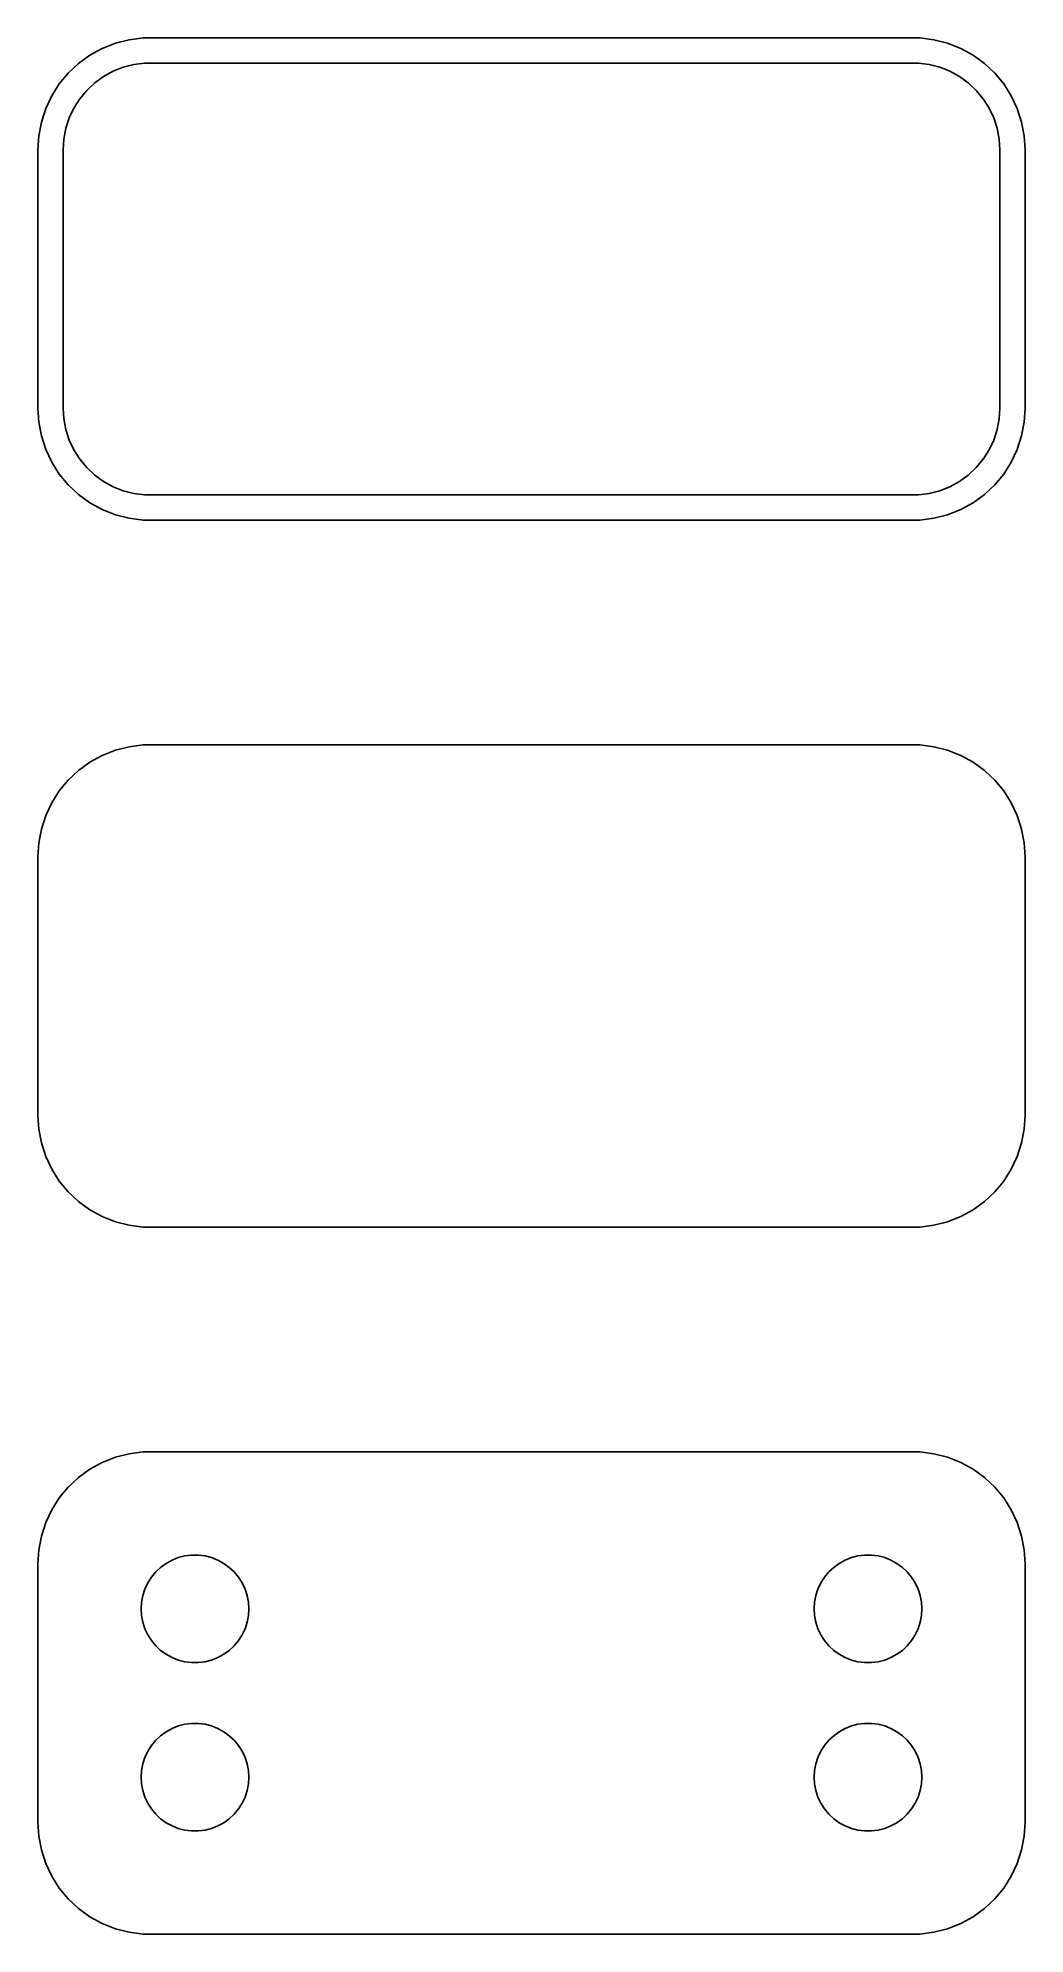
# Model space of a CAD drawing. Header units: metres. Extents: x -22 to 22, y 52.3 to 136.7.
import ezdxf

# ---------------------------------------------------------------- set-up
doc = ezdxf.new("R2010")
doc.units = ezdxf.units.M

msp = doc.modelspace()

# ---------------------------------------------------------------- linework, layer by layer
for p, q in [((-19.1289, 136.274), (-19.6791, 135.972)), ((-18.5451, 136.505), (-19.1289, 136.274)), ((-17.9369, 136.661), (-18.5451, 136.505)), ((-17.3139, 136.74), (-17.9369, 136.661)), ((17.3139, 136.74), (-17.3139, 136.74)), ((17.9369, 136.661), (17.3139, 136.74)), ((18.5451, 136.505), (17.9369, 136.661)), ((19.1289, 136.274), (18.5451, 136.505)), ((19.6791, 135.972), (19.1289, 136.274)), ((-20.6448, 135.173), (-21.0451, 134.689)), ((-20.1871, 135.603), (-20.6448, 135.173)), ((-19.6791, 135.972), (-20.1871, 135.603)), ((-19.0751, 135.02), (-18.6489, 135.254)), ((-18.6489, 135.254), (-18.1967, 135.433)), ((-18.1967, 135.433), (-17.7256, 135.554)), ((-17.7256, 135.554), (-17.2432, 135.615)), ((-17.2432, 135.615), (17.2432, 135.615)), ((17.2432, 135.615), (17.7256, 135.554)), ((17.7256, 135.554), (18.1967, 135.433)), ((18.1967, 135.433), (18.6489, 135.254)), ((18.6489, 135.254), (19.0751, 135.02)), ((20.1871, 135.603), (19.6791, 135.972)), ((20.6448, 135.173), (20.1871, 135.603)), ((21.0451, 134.689), (20.6448, 135.173)), ((-21.0451, 134.689), (-21.3815, 134.159)), ((-20.133, 134.026), (-19.823, 134.401)), ((-19.823, 134.401), (-19.4685, 134.734)), ((-19.4685, 134.734), (-19.0751, 135.02)), ((19.0751, 135.02), (19.4685, 134.734)), ((19.4685, 134.734), (19.823, 134.401)), ((19.823, 134.401), (20.133, 134.026)), ((21.3815, 134.159), (21.0451, 134.689)), ((-21.6489, 133.591), (-21.8429, 132.993)), ((-21.3815, 134.159), (-21.6489, 133.591)), ((-20.6007, 133.176), (-20.3936, 133.616)), ((-20.3936, 133.616), (-20.133, 134.026)), ((20.133, 134.026), (20.3936, 133.616)), ((20.3936, 133.616), (20.6007, 133.176)), ((21.6489, 133.591), (21.3815, 134.159)), ((21.8429, 132.993), (21.6489, 133.591)), ((-21.8429, 132.993), (-21.9606, 132.377)), ((-20.8421, 132.235), (-20.751, 132.713)), ((-20.751, 132.713), (-20.6007, 133.176)), ((20.6007, 133.176), (20.751, 132.713)), ((20.751, 132.713), (20.8421, 132.235)), ((21.9606, 132.377), (21.8429, 132.993)), ((-21.9606, 132.377), (-22, 131.75)), ((-20.8726, 131.75), (-20.8421, 132.235)), ((20.8421, 132.235), (20.8726, 131.75)), ((22, 131.75), (21.9606, 132.377)), ((-22, 131.75), (-22, 120.25)), ((-20.8726, 120.25), (-20.8726, 131.75)), ((20.8726, 131.75), (20.8726, 120.25)), ((22, 120.25), (22, 131.75)), ((-22, 120.25), (-21.9606, 119.623)), ((-20.8421, 119.765), (-20.8726, 120.25)), ((20.8726, 120.25), (20.8421, 119.765)), ((21.9606, 119.623), (22, 120.25)), ((-21.9606, 119.623), (-21.8429, 119.007)), ((-20.751, 119.287), (-20.8421, 119.765)), ((-20.6007, 118.824), (-20.751, 119.287)), ((20.751, 119.287), (20.6007, 118.824)), ((20.8421, 119.765), (20.751, 119.287)), ((21.8429, 119.007), (21.9606, 119.623)), ((-21.8429, 119.007), (-21.6489, 118.409)), ((-21.6489, 118.409), (-21.3815, 117.841)), ((-20.3936, 118.384), (-20.6007, 118.824)), ((-20.133, 117.974), (-20.3936, 118.384)), ((20.3936, 118.384), (20.133, 117.974)), ((20.6007, 118.824), (20.3936, 118.384)), ((21.3815, 117.841), (21.6489, 118.409)), ((21.6489, 118.409), (21.8429, 119.007)), ((-21.3815, 117.841), (-21.0451, 117.311)), ((-19.823, 117.599), (-20.133, 117.974)), ((-19.4685, 117.266), (-19.823, 117.599)), ((19.823, 117.599), (19.4685, 117.266)), ((20.133, 117.974), (19.823, 117.599)), ((21.0451, 117.311), (21.3815, 117.841)), ((-21.0451, 117.311), (-20.6448, 116.827)), ((-20.6448, 116.827), (-20.1871, 116.397)), ((-19.0751, 116.98), (-19.4685, 117.266)), ((-18.6489, 116.746), (-19.0751, 116.98)), ((-18.1967, 116.567), (-18.6489, 116.746)), ((18.6489, 116.746), (18.1967, 116.567)), ((19.0751, 116.98), (18.6489, 116.746)), ((19.4685, 117.266), (19.0751, 116.98)), ((20.1871, 116.397), (20.6448, 116.827)), ((20.6448, 116.827), (21.0451, 117.311)), ((-20.1871, 116.397), (-19.6791, 116.028)), ((-19.6791, 116.028), (-19.1289, 115.726)), ((-17.7256, 116.446), (-18.1967, 116.567)), ((-17.2432, 116.385), (-17.7256, 116.446)), ((17.2432, 116.385), (-17.2432, 116.385)), ((17.7256, 116.446), (17.2432, 116.385)), ((18.1967, 116.567), (17.7256, 116.446)), ((19.1289, 115.726), (19.6791, 116.028)), ((19.6791, 116.028), (20.1871, 116.397)), ((-19.1289, 115.726), (-18.5451, 115.495)), ((-18.5451, 115.495), (-17.9369, 115.339)), ((-17.9369, 115.339), (-17.3139, 115.26)), ((-17.3139, 115.26), (17.3139, 115.26)), ((17.3139, 115.26), (17.9369, 115.339)), ((17.9369, 115.339), (18.5451, 115.495)), ((18.5451, 115.495), (19.1289, 115.726)), ((-19.1289, 104.774), (-19.6791, 104.472)), ((-18.5451, 105.005), (-19.1289, 104.774)), ((-17.9369, 105.161), (-18.5451, 105.005)), ((-17.3139, 105.24), (-17.9369, 105.161)), ((17.3139, 105.24), (-17.3139, 105.24)), ((17.9369, 105.161), (17.3139, 105.24)), ((18.5451, 105.005), (17.9369, 105.161)), ((19.1289, 104.774), (18.5451, 105.005)), ((19.6791, 104.472), (19.1289, 104.774)), ((-20.1871, 104.103), (-20.6448, 103.673)), ((-19.6791, 104.472), (-20.1871, 104.103)), ((20.1871, 104.103), (19.6791, 104.472)), ((20.6448, 103.673), (20.1871, 104.103)), ((-21.0451, 103.189), (-21.3815, 102.659)), ((-20.6448, 103.673), (-21.0451, 103.189)), ((21.0451, 103.189), (20.6448, 103.673)), ((21.3815, 102.659), (21.0451, 103.189)), ((-21.3815, 102.659), (-21.6489, 102.091)), ((21.6489, 102.091), (21.3815, 102.659)), ((-21.8429, 101.493), (-21.9606, 100.877)), ((-21.6489, 102.091), (-21.8429, 101.493)), ((21.8429, 101.493), (21.6489, 102.091)), ((21.9606, 100.877), (21.8429, 101.493)), ((-21.9606, 100.877), (-22, 100.25)), ((22, 100.25), (21.9606, 100.877)), ((-22, 100.25), (-22, 88.75)), ((22, 88.75), (22, 100.25)), ((-22, 88.75), (-21.9606, 88.1233)), ((21.9606, 88.1233), (22, 88.75)), ((-21.9606, 88.1233), (-21.8429, 87.5066)), ((21.8429, 87.5066), (21.9606, 88.1233)), ((-21.8429, 87.5066), (-21.6489, 86.9094)), ((21.6489, 86.9094), (21.8429, 87.5066)), ((-21.6489, 86.9094), (-21.3815, 86.3412)), ((-21.3815, 86.3412), (-21.0451, 85.8111)), ((21.0451, 85.8111), (21.3815, 86.3412)), ((21.3815, 86.3412), (21.6489, 86.9094)), ((-21.0451, 85.8111), (-20.6448, 85.3273)), ((-20.6448, 85.3273), (-20.1871, 84.8974)), ((20.1871, 84.8974), (20.6448, 85.3273)), ((20.6448, 85.3273), (21.0451, 85.8111)), ((-20.1871, 84.8974), (-19.6791, 84.5284)), ((-19.6791, 84.5284), (-19.1289, 84.2259)), ((19.1289, 84.2259), (19.6791, 84.5284)), ((19.6791, 84.5284), (20.1871, 84.8974)), ((-19.1289, 84.2259), (-18.5451, 83.9947)), ((-18.5451, 83.9947), (-17.9369, 83.8386)), ((-17.9369, 83.8386), (-17.3139, 83.7599)), ((-17.3139, 83.7599), (17.3139, 83.7599)), ((17.3139, 83.7599), (17.9369, 83.8386)), ((17.9369, 83.8386), (18.5451, 83.9947)), ((18.5451, 83.9947), (19.1289, 84.2259)), ((-18.5451, 73.5053), (-19.1289, 73.2741)), ((-17.9369, 73.6614), (-18.5451, 73.5053)), ((-17.3139, 73.7401), (-17.9369, 73.6614)), ((17.3139, 73.7401), (-17.3139, 73.7401)), ((17.9369, 73.6614), (17.3139, 73.7401)), ((18.5451, 73.5053), (17.9369, 73.6614)), ((19.1289, 73.2741), (18.5451, 73.5053)), ((-19.6791, 72.9716), (-20.1871, 72.6026)), ((-19.1289, 73.2741), (-19.6791, 72.9716)), ((19.6791, 72.9716), (19.1289, 73.2741)), ((20.1871, 72.6026), (19.6791, 72.9716)), ((-20.6448, 72.1727), (-21.0451, 71.6889)), ((-20.1871, 72.6026), (-20.6448, 72.1727)), ((20.6448, 72.1727), (20.1871, 72.6026)), ((21.0451, 71.6889), (20.6448, 72.1727)), ((-21.3815, 71.1588), (-21.6489, 70.5906)), ((-21.0451, 71.6889), (-21.3815, 71.1588)), ((21.3815, 71.1588), (21.0451, 71.6889)), ((21.6489, 70.5906), (21.3815, 71.1588)), ((-21.6489, 70.5906), (-21.8429, 69.9934)), ((21.8429, 69.9934), (21.6489, 70.5906)), ((-21.9606, 69.3767), (-22, 68.75)), ((-21.8429, 69.9934), (-21.9606, 69.3767)), ((21.9606, 69.3767), (21.8429, 69.9934)), ((22, 68.75), (21.9606, 69.3767)), ((-22, 68.75), (-22, 57.25)), ((-16.7495, 68.3929), (-16.5298, 68.5992)), ((-16.5298, 68.5992), (-16.286, 68.7764)), ((-16.286, 68.7764), (-16.0219, 68.9216)), ((-16.0219, 68.9216), (-15.7416, 69.0325)), ((-15.7416, 69.0325), (-15.4497, 69.1075)), ((-15.4497, 69.1075), (-15.1507, 69.1453)), ((-15.1507, 69.1453), (-14.8493, 69.1453)), ((-14.8493, 69.1453), (-14.5503, 69.1075)), ((-14.5503, 69.1075), (-14.2583, 69.0325)), ((-14.2583, 69.0325), (-13.9781, 68.9216)), ((-13.9781, 68.9216), (-13.714, 68.7764)), ((-13.714, 68.7764), (-13.4702, 68.5992)), ((-13.4702, 68.5992), (-13.2505, 68.3929)), ((13.2505, 68.3929), (13.4702, 68.5992)), ((13.4702, 68.5992), (13.714, 68.7764)), ((13.714, 68.7764), (13.9781, 68.9216)), ((13.9781, 68.9216), (14.2583, 69.0325)), ((14.2583, 69.0325), (14.5503, 69.1075)), ((14.5503, 69.1075), (14.8493, 69.1453)), ((14.8493, 69.1453), (15.1507, 69.1453)), ((15.1507, 69.1453), (15.4497, 69.1075)), ((15.4497, 69.1075), (15.7416, 69.0325)), ((15.7416, 69.0325), (16.0219, 68.9216)), ((16.0219, 68.9216), (16.286, 68.7764)), ((16.286, 68.7764), (16.5298, 68.5992)), ((16.5298, 68.5992), (16.7495, 68.3929)), ((22, 57.25), (22, 68.75)), ((-17.3246, 67.3468), (-17.2315, 67.6335)), ((-17.2315, 67.6335), (-17.1031, 67.9062)), ((-17.1031, 67.9062), (-16.9416, 68.1607)), ((-16.9416, 68.1607), (-16.7495, 68.3929)), ((-13.2505, 68.3929), (-13.0583, 68.1607)), ((-13.0583, 68.1607), (-12.8969, 67.9062)), ((-12.8969, 67.9062), (-12.7685, 67.6335)), ((-12.7685, 67.6335), (-12.6754, 67.3468)), ((12.6754, 67.3468), (12.7685, 67.6335)), ((12.7685, 67.6335), (12.8969, 67.9062)), ((12.8969, 67.9062), (13.0583, 68.1607)), ((13.0583, 68.1607), (13.2505, 68.3929)), ((16.7495, 68.3929), (16.9416, 68.1607)), ((16.9416, 68.1607), (17.1031, 67.9062)), ((17.1031, 67.9062), (17.2315, 67.6335)), ((17.2315, 67.6335), (17.3246, 67.3468)), ((-17.4, 66.75), (-17.3811, 67.0508)), ((-17.3811, 66.4492), (-17.4, 66.75)), ((-17.3811, 67.0508), (-17.3246, 67.3468)), ((-12.6754, 67.3468), (-12.6189, 67.0508)), ((-12.6189, 67.0508), (-12.6, 66.75)), ((-12.6, 66.75), (-12.6189, 66.4492)), ((12.6, 66.75), (12.6189, 67.0508)), ((12.6189, 66.4492), (12.6, 66.75)), ((12.6189, 67.0508), (12.6754, 67.3468)), ((17.3246, 67.3468), (17.3811, 67.0508)), ((17.3811, 67.0508), (17.4, 66.75)), ((17.4, 66.75), (17.3811, 66.4492)), ((-17.3246, 66.1531), (-17.3811, 66.4492)), ((-17.2315, 65.8665), (-17.3246, 66.1531)), ((-12.6754, 66.1531), (-12.7685, 65.8665)), ((-12.6189, 66.4492), (-12.6754, 66.1531)), ((12.6754, 66.1531), (12.6189, 66.4492)), ((12.7685, 65.8665), (12.6754, 66.1531)), ((17.3246, 66.1531), (17.2315, 65.8665)), ((17.3811, 66.4492), (17.3246, 66.1531)), ((-17.1031, 65.5938), (-17.2315, 65.8665)), ((-16.9416, 65.3393), (-17.1031, 65.5938)), ((-16.7495, 65.1071), (-16.9416, 65.3393)), ((-16.5298, 64.9008), (-16.7495, 65.1071)), ((-13.2505, 65.1071), (-13.4702, 64.9008)), ((-13.0583, 65.3393), (-13.2505, 65.1071)), ((-12.8969, 65.5938), (-13.0583, 65.3393)), ((-12.7685, 65.8665), (-12.8969, 65.5938)), ((12.8969, 65.5938), (12.7685, 65.8665)), ((13.0583, 65.3393), (12.8969, 65.5938)), ((13.2505, 65.1071), (13.0583, 65.3393)), ((13.4702, 64.9008), (13.2505, 65.1071)), ((16.7495, 65.1071), (16.5298, 64.9008)), ((16.9416, 65.3393), (16.7495, 65.1071)), ((17.1031, 65.5938), (16.9416, 65.3393)), ((17.2315, 65.8665), (17.1031, 65.5938)), ((-16.286, 64.7236), (-16.5298, 64.9008)), ((-16.0219, 64.5784), (-16.286, 64.7236)), ((-15.7416, 64.4675), (-16.0219, 64.5784)), ((-15.4497, 64.3925), (-15.7416, 64.4675)), ((-15.1507, 64.3547), (-15.4497, 64.3925)), ((-14.8493, 64.3547), (-15.1507, 64.3547)), ((-14.5503, 64.3925), (-14.8493, 64.3547)), ((-14.2583, 64.4675), (-14.5503, 64.3925)), ((-13.9781, 64.5784), (-14.2583, 64.4675)), ((-13.714, 64.7236), (-13.9781, 64.5784)), ((-13.4702, 64.9008), (-13.714, 64.7236)), ((13.714, 64.7236), (13.4702, 64.9008)), ((13.9781, 64.5784), (13.714, 64.7236)), ((14.2583, 64.4675), (13.9781, 64.5784)), ((14.5503, 64.3925), (14.2583, 64.4675)), ((14.8493, 64.3547), (14.5503, 64.3925)), ((15.1507, 64.3547), (14.8493, 64.3547)), ((15.4497, 64.3925), (15.1507, 64.3547)), ((15.7416, 64.4675), (15.4497, 64.3925)), ((16.0219, 64.5784), (15.7416, 64.4675)), ((16.286, 64.7236), (16.0219, 64.5784)), ((16.5298, 64.9008), (16.286, 64.7236)), ((-16.9416, 60.6607), (-16.7495, 60.8929)), ((-16.7495, 60.8929), (-16.5298, 61.0992)), ((-16.5298, 61.0992), (-16.286, 61.2764)), ((-16.286, 61.2764), (-16.0219, 61.4216)), ((-16.0219, 61.4216), (-15.7416, 61.5325)), ((-15.7416, 61.5325), (-15.4497, 61.6075)), ((-15.4497, 61.6075), (-15.1507, 61.6453)), ((-15.1507, 61.6453), (-14.8493, 61.6453)), ((-14.8493, 61.6453), (-14.5503, 61.6075)), ((-14.5503, 61.6075), (-14.2583, 61.5325)), ((-14.2583, 61.5325), (-13.9781, 61.4216)), ((-13.9781, 61.4216), (-13.714, 61.2764)), ((-13.714, 61.2764), (-13.4702, 61.0992)), ((-13.4702, 61.0992), (-13.2505, 60.8929)), ((-13.2505, 60.8929), (-13.0583, 60.6607)), ((13.0583, 60.6607), (13.2505, 60.8929)), ((13.2505, 60.8929), (13.4702, 61.0992)), ((13.4702, 61.0992), (13.714, 61.2764)), ((13.714, 61.2764), (13.9781, 61.4216)), ((13.9781, 61.4216), (14.2583, 61.5325)), ((14.2583, 61.5325), (14.5503, 61.6075)), ((14.5503, 61.6075), (14.8493, 61.6453)), ((14.8493, 61.6453), (15.1507, 61.6453)), ((15.1507, 61.6453), (15.4497, 61.6075)), ((15.4497, 61.6075), (15.7416, 61.5325)), ((15.7416, 61.5325), (16.0219, 61.4216)), ((16.0219, 61.4216), (16.286, 61.2764)), ((16.286, 61.2764), (16.5298, 61.0992)), ((16.5298, 61.0992), (16.7495, 60.8929)), ((16.7495, 60.8929), (16.9416, 60.6607)), ((-17.3246, 59.8469), (-17.2315, 60.1335)), ((-17.2315, 60.1335), (-17.1031, 60.4062)), ((-17.1031, 60.4062), (-16.9416, 60.6607)), ((-13.0583, 60.6607), (-12.8969, 60.4062)), ((-12.8969, 60.4062), (-12.7685, 60.1335)), ((-12.7685, 60.1335), (-12.6754, 59.8469)), ((12.6754, 59.8469), (12.7685, 60.1335)), ((12.7685, 60.1335), (12.8969, 60.4062)), ((12.8969, 60.4062), (13.0583, 60.6607)), ((16.9416, 60.6607), (17.1031, 60.4062)), ((17.1031, 60.4062), (17.2315, 60.1335)), ((17.2315, 60.1335), (17.3246, 59.8469)), ((-17.4, 59.25), (-17.3811, 59.5508)), ((-17.3811, 58.9492), (-17.4, 59.25)), ((-17.3811, 59.5508), (-17.3246, 59.8469)), ((-12.6754, 59.8469), (-12.6189, 59.5508)), ((-12.6189, 59.5508), (-12.6, 59.25)), ((-12.6, 59.25), (-12.6189, 58.9492)), ((12.6, 59.25), (12.6189, 59.5508)), ((12.6189, 58.9492), (12.6, 59.25)), ((12.6189, 59.5508), (12.6754, 59.8469)), ((17.3246, 59.8469), (17.3811, 59.5508)), ((17.3811, 59.5508), (17.4, 59.25)), ((17.4, 59.25), (17.3811, 58.9492)), ((-17.3246, 58.6532), (-17.3811, 58.9492)), ((-17.2315, 58.3665), (-17.3246, 58.6532)), ((-17.1031, 58.0938), (-17.2315, 58.3665)), ((-12.7685, 58.3665), (-12.8969, 58.0938)), ((-12.6754, 58.6532), (-12.7685, 58.3665)), ((-12.6189, 58.9492), (-12.6754, 58.6532)), ((12.6754, 58.6532), (12.6189, 58.9492)), ((12.7685, 58.3665), (12.6754, 58.6532)), ((12.8969, 58.0938), (12.7685, 58.3665)), ((17.2315, 58.3665), (17.1031, 58.0938)), ((17.3246, 58.6532), (17.2315, 58.3665)), ((17.3811, 58.9492), (17.3246, 58.6532)), ((-16.9416, 57.8393), (-17.1031, 58.0938)), ((-16.7495, 57.6071), (-16.9416, 57.8393)), ((-16.5298, 57.4008), (-16.7495, 57.6071)), ((-13.2505, 57.6071), (-13.4702, 57.4008)), ((-13.0583, 57.8393), (-13.2505, 57.6071)), ((-12.8969, 58.0938), (-13.0583, 57.8393)), ((13.0583, 57.8393), (12.8969, 58.0938)), ((13.2505, 57.6071), (13.0583, 57.8393)), ((13.4702, 57.4008), (13.2505, 57.6071)), ((16.7495, 57.6071), (16.5298, 57.4008)), ((16.9416, 57.8393), (16.7495, 57.6071)), ((17.1031, 58.0938), (16.9416, 57.8393)), ((-22, 57.25), (-21.9606, 56.6233)), ((-21.9606, 56.6233), (-21.8429, 56.0066)), ((-16.286, 57.2236), (-16.5298, 57.4008)), ((-16.0219, 57.0784), (-16.286, 57.2236)), ((-15.7416, 56.9675), (-16.0219, 57.0784)), ((-15.4497, 56.8925), (-15.7416, 56.9675)), ((-15.1507, 56.8547), (-15.4497, 56.8925)), ((-14.8493, 56.8547), (-15.1507, 56.8547)), ((-14.5503, 56.8925), (-14.8493, 56.8547)), ((-14.2583, 56.9675), (-14.5503, 56.8925)), ((-13.9781, 57.0784), (-14.2583, 56.9675)), ((-13.714, 57.2236), (-13.9781, 57.0784)), ((-13.4702, 57.4008), (-13.714, 57.2236)), ((13.714, 57.2236), (13.4702, 57.4008)), ((13.9781, 57.0784), (13.714, 57.2236)), ((14.2583, 56.9675), (13.9781, 57.0784)), ((14.5503, 56.8925), (14.2583, 56.9675)), ((14.8493, 56.8547), (14.5503, 56.8925)), ((15.1507, 56.8547), (14.8493, 56.8547)), ((15.4497, 56.8925), (15.1507, 56.8547)), ((15.7416, 56.9675), (15.4497, 56.8925)), ((16.0219, 57.0784), (15.7416, 56.9675)), ((16.286, 57.2236), (16.0219, 57.0784)), ((16.5298, 57.4008), (16.286, 57.2236)), ((21.8429, 56.0066), (21.9606, 56.6233)), ((21.9606, 56.6233), (22, 57.25)), ((-21.8429, 56.0066), (-21.6489, 55.4094)), ((21.6489, 55.4094), (21.8429, 56.0066)), ((-21.6489, 55.4094), (-21.3815, 54.8412)), ((21.3815, 54.8412), (21.6489, 55.4094)), ((-21.3815, 54.8412), (-21.0451, 54.3111)), ((-21.0451, 54.3111), (-20.6448, 53.8273)), ((20.6448, 53.8273), (21.0451, 54.3111)), ((21.0451, 54.3111), (21.3815, 54.8412)), ((-20.6448, 53.8273), (-20.1871, 53.3974)), ((-20.1871, 53.3974), (-19.6791, 53.0284)), ((19.6791, 53.0284), (20.1871, 53.3974)), ((20.1871, 53.3974), (20.6448, 53.8273)), ((-19.6791, 53.0284), (-19.1289, 52.7259)), ((-19.1289, 52.7259), (-18.5451, 52.4947)), ((-18.5451, 52.4947), (-17.9369, 52.3386)), ((17.9369, 52.3386), (18.5451, 52.4947)), ((18.5451, 52.4947), (19.1289, 52.7259)), ((19.1289, 52.7259), (19.6791, 53.0284)), ((-17.9369, 52.3386), (-17.3139, 52.2599)), ((-17.3139, 52.2599), (17.3139, 52.2599)), ((17.3139, 52.2599), (17.9369, 52.3386))]:
    msp.add_line(p, q)

doc.saveas('drawing.dxf')
